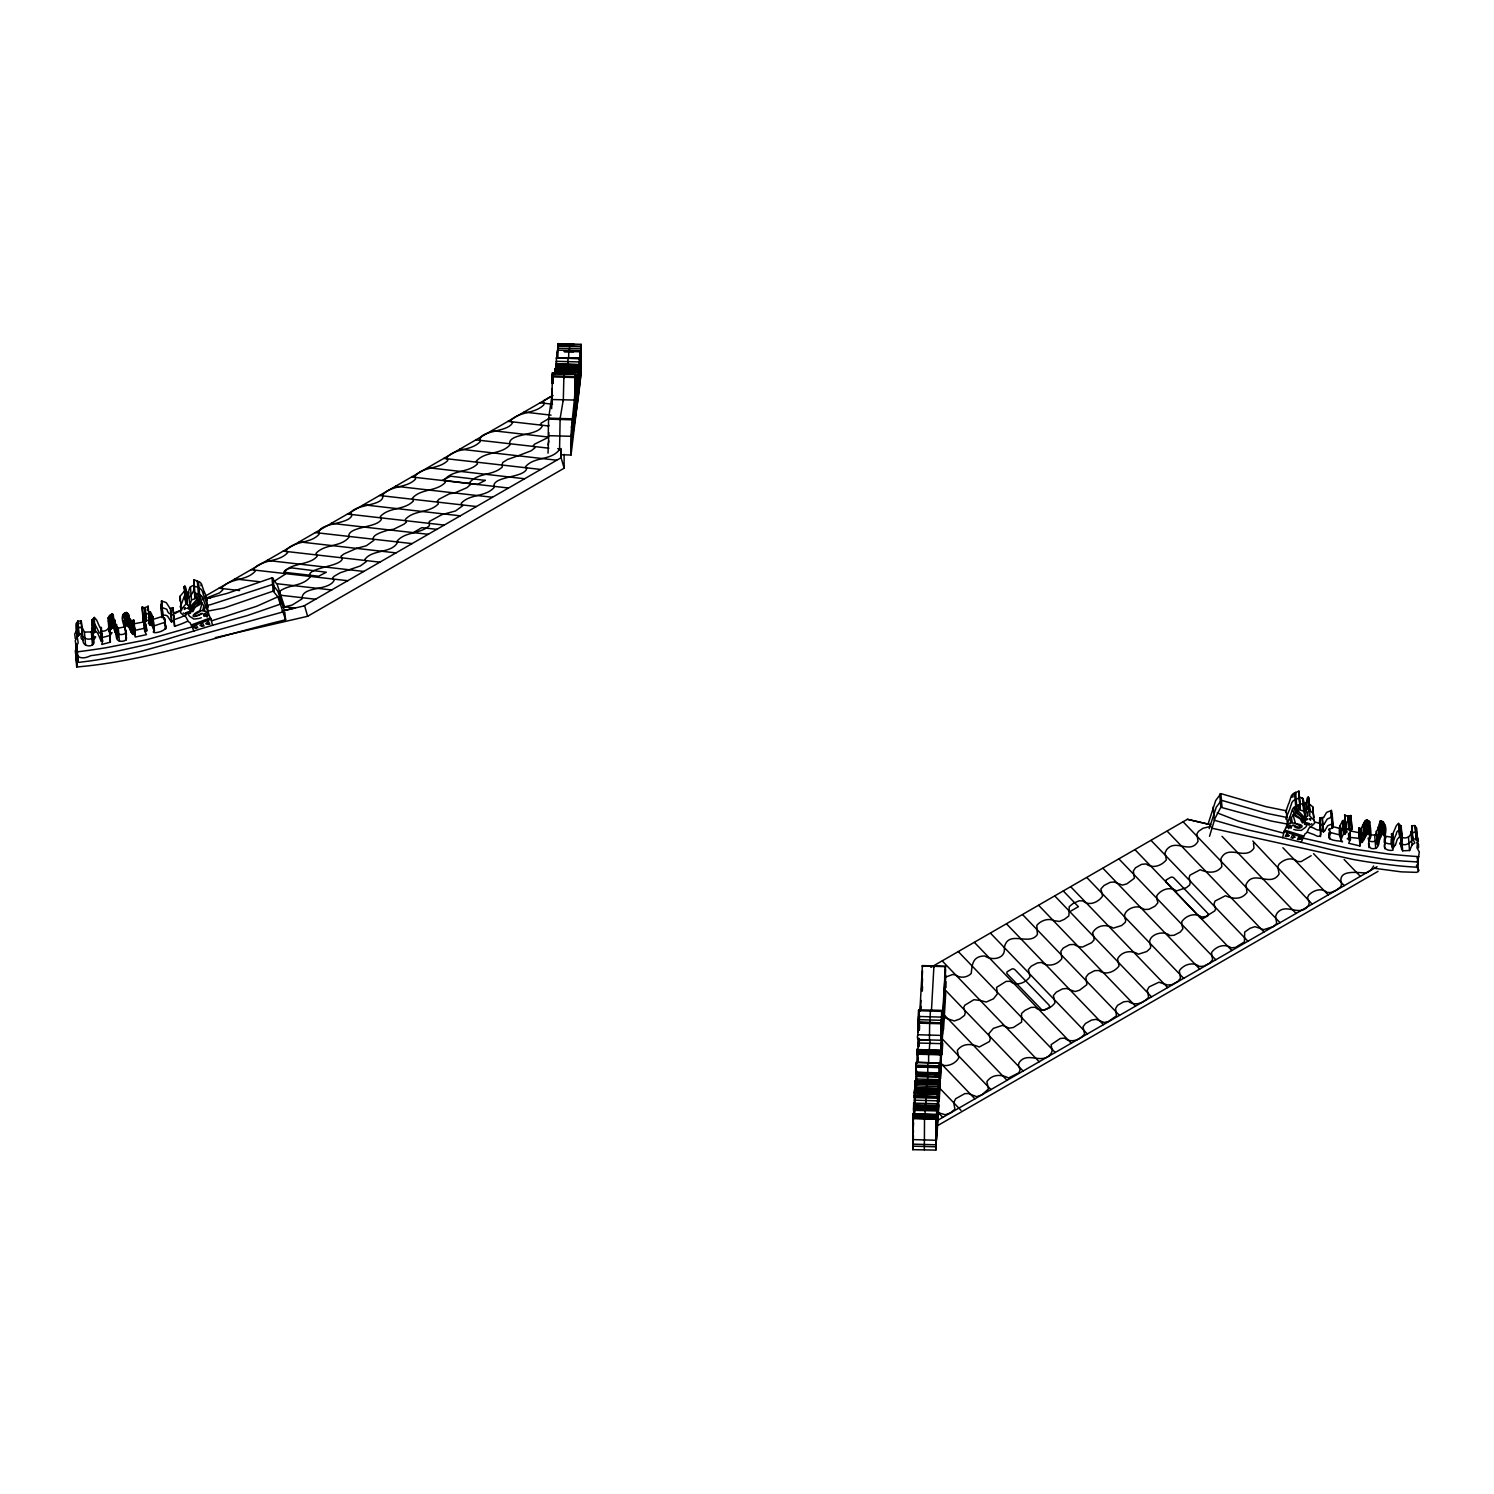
<?xml version="1.0" encoding="UTF-8"?>
<svg xmlns="http://www.w3.org/2000/svg" width="1494" height="1494" viewBox="0 0 1494 1494"><rect width="100%" height="100%" fill="white"/><g stroke="black" fill="none" stroke-linecap="round" stroke-linejoin="round"><path stroke-width="1.5" d="M551.828 398.394L551.828 404.463L552.425 372.772L575.451 373.425L575.694 390.886L576.161 385.135L575.918 374.191L552.892 373.556L552.687 383.118L552.425 372.772M558.177 347.224L558.158 350.324M563.294 400.971L563.948 373.668M561.819 454.755L571.025 455.016C569.195 427.508 576.273 400.878 575.451 373.425M575.358 377.627L575.526 381.941M937.616 1090.265L937.429 1098.239L914.403 1097.586L914.589 1089.612L937.616 1090.265L937.429 1107.017L937.018 1114.057L936.719 1103.767L913.674 1103.114L913.618 1110.341L936.663 1110.92L936.701 1109.706L936.607 1117.979L936.215 1123.861L936.066 1114.375L913.039 1113.721L912.759 1149.67L935.86 1150.1L936.29 1139.156A342.014 13.633 -88.4 0 0 936.906 1130.211L938.045 1113.217A398.693 15.911 -88.4 0 0 938.96 1098.8L940.79 1057.957M918.474 1029.198L918.399 1030.15L918.679 1020.775M918.717 1012.54L918.717 1011.699A60.134 2.39 -88.4 0 0 918.717 1009.925L919.165 1022.68L919.594 1016.032M918.941 1039.002L918.829 1041.113L918.941 1039.525M918.791 1012.204L918.866 1016.518A55.932 2.222 -88.4 0 1 918.866 1018.236L919.015 1021.317M918.642 1015.08L918.698 1009.832L941.799 1010.355L941.706 1032.317M937.429 1098.239L937.504 1097.044M938.904 1084.98L938.643 1089.238L938.643 1088.267A31.019 1.233 -88.4 0 0 938.643 1085.596C938.325 1088.416 938.531 1084.42 938.325 1081.208L915.243 1080.629C915.598 1083.804 915.224 1087.744 915.617 1084.943A31.019 1.233 -88.4 0 1 915.617 1087.613L915.617 1088.584L915.878 1084.345M941.313 1027.069L941.22 1030.785L942.079 1018.03M941.743 1013.193L941.743 1012.353A60.134 2.39 -88.4 0 0 941.743 1010.579L941.593 1022.699M941.967 1039.88C942.154 1032.952 941.556 1045.819 942.023 1039.432M941.463 1026.808L941.668 1010.728L941.818 1012.334A41.813 1.662 -88.4 0 1 941.911 1013.94M552.332 374.284L552.182 380.167M554.872 373.743L554.965 368.757L578.626 369.634L578.383 378.524A31.019 1.233 -88.4 0 0 578.383 381.213L577.823 385.583L577.991 369.41L576.908 391.689L577.039 374.919L576.945 385.825M575.358 374.938L575.638 385.676L575.993 381.885L575.788 382.912M578.626 369.634L578.813 364.517L555.787 363.994L578.869 364.76L578.813 378.841L579.485 357.794L556.403 357.925L579.504 358.112M580.4 360.11L580.475 363.49L581.11 344.33L558.102 343.695L557.785 357.888M581.166 371.969L581.129 344.348M913.581 1117.045L913.189 1123.208L913.039 1113.721M934.404 1109.631L913.656 1109.164L913.6 1115.122M938.195 1082.235L938.176 1088.696L915.131 1088.043L915.168 1081.581M918.455 1027.162L918.418 1030.132L918.679 1016.686M918.549 1022.064L918.642 1010.075M918.829 1029.291L919.146 1025.743L918.959 1029.87L919.034 1025.836L918.997 1027.499M919.034 1019.506L918.567 1030.262M918.773 1010.037L918.343 1020.813M918.847 1028.47L918.978 1025.706M927.755 1074.559L927.811 1063.317M941.911 1014.968L940.996 1037.826M918.455 1024.697L918.623 1021.728L918.25 1029.758L918.1 1022.288L941.145 1022.867L941.425 1029.235M941.257 1033.773L941.276 1034.819L941.015 1032.858M942.06 1020.495L941.537 1035.902L942.06 1026.173M555.805 364.013L555.749 369.709M556.216 370.026L556.403 357.962L579.448 358.429M563.78 376.152L563.78 376.002A60.134 2.39 -88.4 0 0 563.78 377.235L563.705 378.449M575.078 400.317L574.985 403.249L575.377 396.918A40.151 1.606 -88.4 0 0 575.433 396.489L575.47 394.789M939.987 1054.857L940.118 1053.774L940.137 1054.801L916.961 1054.204L917.167 1048.919L917.54 1055.324L917.858 1049.423A103.516 4.127 -88.4 0 0 918.1 1044.829L918.063 1039.6L941.089 1040.254L941.127 1045.483A103.516 4.127 -88.4 0 1 940.884 1050.077L939.502 1074.858L939.352 1063.037L916.308 1062.327L916.139 1076.315L939.184 1076.726L939.222 1075.045L916.214 1074.541M918.735 1020.832L918.717 1013.418A41.813 1.662 -88.4 0 0 918.903 1011.849M936.066 1114.375L935.86 1150.1M939.95 1054.222L916.98 1054.092M941.351 1030.374L941.388 1031.458L941.463 1029.067M941.818 1012.857L941.724 1015.677M551.958 396.097L551.94 392.623M552.145 379.065L552.182 383.472M555.843 364.2L555.6 369.728M574.835 400.299L574.592 416.247L571.268 436.304L548.223 435.669L548.615 418.152L552.033 395.163M574.854 399.047L574.798 403.959L574.985 395.051M574.985 396.732L574.966 393.277M575.171 379.719L575.041 393.183M575.227 394.379L575.134 388.683A55.932 2.222 -88.4 0 1 575.134 386.778L575.694 389.915M914.589 1089.78L913.973 1113.404L913.712 1103.244M918.437 1028.414L918.287 1028.208M918.773 1026.173L918.866 1020.663M918.941 1023.334L919.034 1019.842M941.313 1028.862L941.295 1029.87M941.818 1027.48L942.06 1020.159M941.967 1024.847L941.986 1021.298M1323.647 817.442L1326.429 812.68A5.715 4.669 -4.8 0 1 1328.465 811.653L1331.434 810.532L1331.341 817.498M1331.229 810.364L1331.957 826.014L1333.264 827.153L1329.399 829.543L1330.594 833.073A3.418 2.783 -4.8 0 1 1330.239 834.119C1325.682 841.738 1339.203 840.095 1342.508 841.869C1337.466 836.042 1338.251 822.316 1345.179 819.683M1369.27 824.221L1369.662 821.625L1366.319 820.206L1367.365 833.783L1361.837 842.523L1360.324 841.141L1359.204 827.844L1360.717 829.226L1361.837 842.523M575.489 388.533L575.302 381.829M575.601 387.207L575.676 386.535M914.477 1096.409L914.403 1097.586M918.735 1016.219L918.885 1014.333M918.773 1017.788L918.791 1016.387L918.418 1026.154M919.258 1024.212L919.183 1025.986L919.146 1022.083M941.762 1016.611L941.388 1025.201M941.743 1020.533L941.799 1013.996M142.808 608.73L142.098 607.124L144.713 631.327L146.468 634.633L135.226 637.06A31.019 25.286 -4.8 0 0 135.207 634.371C126.467 635.025 132.966 617.302 126.542 612.633C115.71 614.818 129.138 632.485 125.926 636.164C129.231 641.804 117.951 643.074 116.681 638.592C115.355 634.11 115.785 624.361 113.507 617.433C114.104 611.438 108.427 615.509 108.315 618.217M102.6 641.15L101.125 641.038L100.752 627.443L102.6 641.15L101.723 644.456L110.369 642.177L109.977 635.772L112.013 632.541L110.22 633.307L109.099 631.215L110.444 629.852L109.361 615.827M557.43 352.435C557.243 345.973 557.374 362.295 557.225 352.453M580.139 359.4L580.251 353.107M580.456 353.088L580.382 351.762L564.228 351.426M925.103 1115.439L925.197 1103.45L925.309 1104.757M548.018 453.168L548.877 432.588M551.79 403.137L551.94 399.122L551.865 403.343M555.843 364.835L571.978 365.283M914.384 1096.204L937.41 1096.857L914.403 1095.849M916.158 1065.801L916.326 1062.383L939.352 1063.037L939.184 1074.354L916.233 1073.458M929.847 1022.438L930.407 1010.878M918.026 1030.561L917.876 1034.744L940.903 1035.398L941.089 1040.254M942.042 1021.971L941.911 1018.889A55.932 2.222 -88.4 0 0 941.892 1017.171L941.369 1021.466M1340.697 839.628L1343.479 834.1L1346.692 832.233L1345.907 823.717M1346.692 832.233L1344.731 814.977L1347.961 816.49L1349.101 829.786L1352.051 829.17L1350.128 832.195L1349.736 836.827L1347.252 838.825L1350.427 839.591L1348.652 843.251L1359.97 845.977L1358.774 831.766A31.019 25.286 -4.8 0 1 1358.793 829.077L1359.204 827.844M559.559 450.273L560.119 418.488L563.313 399.738M575.937 387.618L575.788 388.72M575.507 410.775L575.694 400.112A57.295 2.278 -88.4 0 0 575.788 398.02L575.582 385.994M919.034 1019.113L919.053 1017.377M942.023 1028.152L942.06 1026.378L941.855 1029.945M937.466 1093.309L914.44 1092.656M551.641 408.628L551.921 401.494M916.569 1070.544L916.476 1074.205L916.55 1072.823M918.549 1045.314C918.791 1037.434 918.437 1050.17 918.605 1044.194M936.663 1110.994L936.701 1103.767M942.154 1035.529C942.322 1031.999 941.986 1039.581 942.247 1035.211M1209.524 836.304L1214.902 818.581L1220.822 807.283L1271.301 821.065L1287.342 824.072L1286.222 810.495L1288.444 804.108A9.188 7.489 -4.8 0 1 1288.855 803.511L1291.227 796.171A8.889 7.246 -4.8 0 1 1293.001 793.856L1298.921 791.11L1300.247 810.028L1303.627 811.186L1305.457 816.844L1307.455 816.191L1308.37 811.167L1309.902 810.831L1309.715 816.041L1313.88 820.075L1314.683 823.194L1310.798 826.836A4.034 3.287 -4.8 0 0 1308.595 829.002L1306.764 832.681A57.295 46.725 -4.8 0 1 1305.028 833.839L1301.143 842.373M1285.755 819.067L1289.023 810.756A9.188 7.489 -4.8 0 1 1289.415 810.159L1291.787 802.82A8.889 7.246 -4.8 0 1 1293.58 800.504L1299.481 797.759L1299.687 803.38L1303.067 804.538L1304.897 810.196L1307.157 809.132L1309.005 803.772L1312.74 806.779L1312.815 811.653M1287.342 824.072L1289.583 817.405A9.188 7.489 -4.8 0 1 1289.976 816.807L1292.347 809.468A8.889 7.246 -4.8 0 1 1294.14 807.152L1300.041 804.407M917.876 1034.744C914.16 1045.837 933.787 1033.867 929.604 1045.165A103.516 4.127 -88.4 0 1 929.38 1049.74M918.717 1018.46L918.343 1028.955M924.543 1115.346L924.543 1114.038L924.338 1149.782M941.874 1016.835L941.855 1011.102M942.303 1034.464L942.266 1032.279L942.116 1035.099M174.032 619.412C175.47 611.55 168.486 617.246 166.992 609.496A5.715 4.669 -4.8 0 0 164.956 608.6L162.062 607.516L161.912 611.924L161.427 600.98L164.396 601.951A5.715 4.669 -4.8 0 1 166.432 602.848L169.905 608.263L173.117 607.741L173.453 613.082L179.952 610.747A103.516 84.43 -4.8 0 0 181.782 610M566.469 369.709L566.207 373.556M916.121 1071.291L916.121 1065.969L939.184 1066.455M918.642 1015.92L918.549 1019.244M919.053 1028.059L919.296 1026.957M941.332 1029.758L941.537 1025.911M941.855 1018.385L941.874 1017.246M552.033 388.533L552.014 392.53M913.693 1109.164L913.637 1110.266M929.66 1022.848L929.436 1040.216M941.276 1030.599L941.145 1022.867L918.119 1022.213M941.332 1043.82C941.874 1057.901 941.706 1028.152 941.519 1050.002M130.818 631.962L129.25 617.097M557.131 357.626L557.299 355.908L557.337 357.757M568.635 357.944L568.803 350.474L568.915 351.762M575.788 390.83L575.246 401.326A43.737 1.737 -88.4 0 0 575.153 401.886L575.153 401.886M580.344 356.562L580.326 350.791L557.299 350.138M915.15 1089.761L915.206 1085.484L915.131 1088.043M918.194 1030.132L918.399 1025.183M926.691 1081.917L926.672 1091.274M941.332 1027.853L941.537 1022.475M917.111 1062.944L917.036 1053.494M568.037 357.757L567.832 365.096M574.723 413.614L575.134 407.731L575.059 411.298L575.153 409.729M575.321 409.991L575.47 405.808M916.121 1073.215L939.147 1073.869M925.981 1097.548L925.906 1104.439M941.332 1029.105L941.724 1022.494M576.665 386.442L576.142 395.947A103.516 4.127 -88.4 0 1 575.9 396.825L575.862 396.974M580.326 356.73L579.635 371.203L579.523 358.168M914.477 1091.666L937.504 1092.319M941.052 1031.196L941.313 1034.203M941.874 1029.105L942.004 1026.359L941.65 1030.206A50.759 2.017 -88.4 0 0 941.556 1033.082L941.593 1033.848A40.151 1.606 -88.4 0 0 941.65 1033.045M555.656 367.038L578.682 367.543M918.81 1025.892L918.791 1026.826M1330.818 812.941L1332.144 813.726L1333.264 827.153M913.562 1107.073L936.607 1107.353L913.581 1106.699M937.933 1100.443L937.709 1096.092M187.198 611.886L188.151 613.829L190.392 613.231A2.39 1.961 -4.8 0 0 190.802 612.316L189.831 610.691M554.704 374.098L554.946 368.925M926.019 1091.348L926.093 1089.929L925.925 1097.287M928.614 1063.093L928.633 1053.942M191.475 608.375C189.85 606.583 191.531 610.691 191.867 610.448M574.947 402.745L574.854 405.117L574.929 401.382M193.977 631.066L190.093 622.737A57.295 46.725 -4.8 0 1 188.375 621.691L186.526 618.105A4.034 3.287 -4.8 0 0 184.322 616.051L180.438 612.633L181.26 609.459L185.816 604.136L184.098 586.712L185.275 586.47L187.404 604.827L189.663 605.761L191.493 600.009L194.874 598.664L193.959 579.728L199.86 582.137A8.889 7.246 -4.8 0 1 201.653 584.359L204.024 591.568A9.188 7.489 -4.8 0 1 204.417 592.147C208.674 600.121 206.06 609.926 210.224 617.582A11.952 9.748 -4.8 0 1 210.747 618.46L212.54 625.276L165.703 639.581A474.364 386.853 -4.8 0 1 148.765 644.138L112.498 652.224A311.816 254.297 -4.8 0 1 90.723 655.679C77.725 662.122 72.142 653.009 77.987 643.41A3.361 2.745 -4.8 0 0 78.061 642.103C77.314 635.23 72.291 618.852 81.33 621.317L83.048 639.806C81.796 647.163 94.944 648.153 93.842 641.019A2.764 2.241 -4.8 0 1 94.178 639.395L95.672 636.874L94.458 637.396L92.796 634.278L92.03 620.122L94.327 617.433L96.624 620.01A6.499 5.304 -4.8 0 1 97.035 620.906L100.005 627.741M194.874 598.664L193.959 579.728M1298.193 804.892L1298.566 811.335L1304.972 817.909M575.451 407.825L575.377 409.393L575.451 405.826M919.034 1025.519L918.661 1029.459A50.759 2.017 -88.4 0 0 918.642 1030.038M926.747 1081.208L915.243 1080.629M579.336 365.432L555.88 364.517M941.332 1034.576L941.089 1037.172M124.693 629.516C124.245 625.239 129.623 619.562 125.235 612.577C123.442 623.726 126.038 624.025 129.661 628.339M569.438 351.669L569.625 344.218M914.552 1090.172L937.578 1090.788M918.063 1030.953L918.063 1032.447M1349.848 833.204L1350.427 839.591M916.102 1076.24L915.953 1083.038M922.526 970.708L921.555 990.092M927.606 1080.797L927.718 1074.709L920.827 1075.008M916.083 1076.408L939.166 1076.894L938.979 1083.673M919.949 1009.963L922.414 965.61L945.459 966.263L942.397 1029.964M1323.553 817.666C1312.61 815.257 1329.23 843.587 1314.048 834.623A103.516 84.43 -4.8 0 1 1309.323 832.905L1307.493 832.177M578.72 366.366L555.693 365.713M578.664 368.01L555.637 367.356M914.683 1095.438L914.851 1100.704L915.075 1097.362M918.437 1046.51L918.717 1038.106M187.628 621.205L185.798 622.046A103.516 84.43 -4.8 0 1 181.073 624.044L174.574 626.378L174.238 621.037L171.026 621.56L167.571 616.144A5.715 4.669 -4.8 0 0 165.535 615.248C157.318 614.165 167.44 619.693 164.527 623.428A3.418 2.783 -4.8 0 0 164.882 624.436C171.231 631.215 147.981 635.417 154.442 630.543C153.228 626.173 154.554 612.764 148.541 611.774M189.962 612.633L188.375 612.129L190.298 611.382M913.618 1105.411L936.645 1106.064M922.526 978.626L921.891 990.541M939.987 1050.319L916.961 1049.535M942.359 1028.768L942.322 1027.611M945.459 966.263L942.172 1022.736M945.627 969.699L941.481 1050.674M920.397 1010.878L920.995 1000.289M945.777 975.265L939.969 1082.328M919.37 1029.31L919.594 1025.276M917.82 1061.114L918.044 1057.304M918.1 1051.627L917.447 1062.757M918.623 1046.92L919.034 1039.936M922.302 991.101L922.545 986.694M931.472 1010.28L933.937 965.946L934.03 967.346M941.463 1046.398L940.38 1069.797M941.65 1044.96L941.575 1045.968L942.284 1028.451L942.434 1034.035M1369.662 821.625C1369.755 823.717 1373.285 841.888 1368.168 838.097C1369.979 843.643 1366.898 850.478 1376.011 848.293C1383.537 842.952 1374.648 827.078 1381.222 820.673C1390.933 826.873 1381.801 839.703 1385.255 843.027C1381.24 849.488 1390.13 851.319 1393.136 850.049C1388.71 839.609 1392.576 835.071 1395.844 826.817A6.499 5.304 -4.8 0 1 1396.255 825.883C1402.436 817.442 1396.255 837.088 1401.97 839.03C1403.239 843.027 1397.114 842.056 1400.961 845.081A2.764 2.241 -4.8 0 1 1401.279 846.687L1402.661 850.814L1409.664 850.478L1412.073 844.857L1410.952 831.56L1412.446 830.757M1379.672 839.927L1381.128 834.941L1379.97 820.916M920.79 1010.037L920.995 1006.34M919.053 1045.837L919.426 1039.656M941.874 1032.821L941.874 1032.671A43.737 1.737 -88.4 0 0 941.78 1034.539L941.444 1038.498L941.127 1037.097M945.721 993.043L943.536 1029.534M916.606 1077.062L915.803 1090.172M942.023 1054.671L942.733 1043.092M940.566 1078.668L941.332 1066.044M939.184 1085.13L937.541 1115.925A311.816 12.438 -88.4 0 1 936.477 1131.331L935.823 1140.258L912.778 1139.605L913.45 1130.678M940.305 1082.87L939.166 1101.022M575.059 396.19L575.489 393.333L575.153 398.244M938.83 1090.825L937.242 1114.785A692.432 27.62 -88.4 0 1 936.047 1131.668L935.767 1135.515M938.923 1104.925L936.626 1140.127M914.645 1113.161L914.926 1108.94M1384.751 848.76L1384.602 837.368M915.131 1100.518L914.197 1114.132M937.989 1099.677L938.251 1086.306L938.176 1088.696M912.741 1134.88L913.021 1131.033A692.432 27.62 -88.4 0 0 913.6 1122.816M575.694 384.219L575.918 374.191L552.873 373.649M575.638 387.898L575.563 390.7M937.392 1096.783L914.347 1095.942M1296.157 798.842L1296.138 798.991A60.134 49.041 -4.8 0 0 1296.101 800.037M575.657 386.871L575.115 384.78M101.48 627.853L100.864 630.636M556.515 361.193L556.496 362.911M551.79 399.533L574.835 400.056M919.146 1024.511L919.071 1023.185L918.941 1024.193M942.191 1025.164L942.116 1023.838M114.328 619.749L114.366 621.112M581.222 366.31L580.55 372.865A311.816 12.438 -88.4 0 1 579.485 382.613L577.711 396.489A474.364 18.918 -88.4 0 1 576.889 402.185L574.592 416.247M581.259 360.446L580.979 363.173A692.432 27.62 -88.4 0 1 579.803 374.322L575.563 405.677M581.147 372.323L580.736 376.227A342.014 13.633 -88.4 0 1 580.12 382.109L578.981 391.951A398.693 15.911 -88.4 0 1 578.066 399.197L571.138 445.679M1294.364 807.582L1295.746 815.238L1301.274 818.861A18.358 14.959 -4.8 0 1 1302.002 820.187L1302.413 821.252M580.363 351.837L580.326 350.903M928.521 1054.129L928.745 1049.46M1366.207 834.399L1365.217 820.804L1366.244 820.486M1295.279 822.746L1293.356 815.985A55.932 45.623 -4.8 0 1 1293.505 814.174L1293.524 814.025M76.437 623.11L76.941 628.806M941.575 1011.363L918.549 1010.71M918.25 1026.751L918.138 1022.512M1286.838 827.676L1289.173 823.455L1292.03 822.634A7.414 6.051 -4.8 0 1 1292.161 821.98L1291.395 817.741L1293.505 814.174M1417.601 863.364L1419.3 851.935L1417.134 848.181A3.361 2.745 -4.8 0 1 1417.059 846.874L1417.563 841.141L1415.752 838.844L1412.857 839.105L1414.855 842.933L1412.073 844.857M199.841 611.102L201.765 604.23A55.932 45.623 -4.8 0 0 201.615 602.418L201.597 602.269M1053.587 920.379C1047.78 918.026 1040.702 920.659 1036.817 925.346L1037.415 934.385C1029.422 946.71 1008.207 929.063 1004.304 947.569C1006.022 959.017 992.053 960.959 984.658 955.955C971.698 956.104 972.295 965.983 971.156 973.565C966.842 977.748 960.474 978.383 955.544 975.078A6.798 5.098 23.5 0 0 952.425 974.574L944.488 977.524M1417.806 856.94L1417.302 858.378M1365.217 820.804L1360.717 829.226M1303.254 821.663C1305.345 820.318 1300.266 823.642 1305.308 821.775M1331.938 818.002L1331.584 817.013L1329.044 818.301A5.715 4.669 -4.8 0 0 1327.008 819.328L1324.207 824.09M1418.46 847.92L1418.572 844.521L1417.059 842.635M571.025 455.016L581.166 372.006M577.692 372.137L554.666 371.894M1307.717 815.78C1303.832 807.171 1308.875 785.769 1308.763 806.274M1358.905 828.274L1359.914 842.373A31.019 25.286 -4.8 0 0 1359.895 845.062L1359.97 845.977M1303.31 820.897C1301.816 816.901 1307.325 820.561 1303.646 819.552M1417.563 843.438L1418.179 838.638L1416.891 836.453M548.802 440.954L548.111 445.025M1290.536 822.671L1290.555 822.522A7.75 6.331 -4.8 0 0 1290.555 821.158L1289.583 817.405M574.63 411.261L571.399 427.359M109.921 621.149C109.379 627.032 108.614 631.943 100.584 631.159M1373.677 865.96L1370.969 869.994A36.995 27.77 23.5 0 1 1365.871 872.982C1357.467 872.795 1336.831 868.892 1341.575 884.037L1340.828 886.67L1336.495 890.107L1330.781 892.553L1327.139 892.422C1321.406 887.567 1313.712 890.125 1308.744 895.055L1307.511 897.689L1309.267 902.32L1308.763 904.972C1300.135 918.511 1285.979 901.498 1276.903 913.394L1275.633 916.177L1276.698 923.479L1273.205 926.616L1263.737 929.66L1255.016 926.672L1250.123 928.26L1244.689 932.051L1244.427 941.911L1235.37 947.476L1231.299 947.85C1224.744 943.274 1215.985 946.281 1211.522 952.556L1212.586 959.802L1209.748 963.107L1203.604 966.226L1199.421 966.413C1192.903 961.501 1183.79 964.358 1179.326 970.726L1180.465 978.14L1177.963 981.39L1172.043 984.602L1167.766 985.05L1158.952 982.212L1149.166 986.862L1147.299 990.018L1148.625 997.189C1143.75 1003.128 1134.861 1006.396 1128.269 1001.316L1123.731 1001.783L1117.587 1005.313L1115.57 1008.543L1116.448 1015.827L1108.66 1021.392L1104.327 1022.494L1095.942 1019.356L1091.628 1020.047L1085.466 1023.483L1083.019 1026.808L1084.588 1033.979C1079.938 1040.16 1070.899 1043.354 1064.494 1038.143L1060.292 1038.479L1051.104 1044.642L1052.149 1050.992L1051.178 1053.27C1042.607 1065.801 1027.517 1050.506 1019.132 1062.626L1018.422 1065.017L1020.085 1069.816L1018.927 1072.785L1008.506 1077.996C1001.26 1074.149 992.203 1074.055 986.862 1081.637L988.43 1088.995L982.025 1094.747L976.777 1096.689L968.448 1093.533L964.788 1093.645L955.618 1098.781L953.732 1102.74L954.909 1109.146L950.595 1112.881L945.198 1114.748L938.232 1112.656M124.618 617.974L123.703 617.601M1417.395 864.578L1416.854 867.099L1418.945 870.236L1416.928 872.365L1401.316 871.861L1374.611 868.313M575.732 382.931L575.545 381.96M1417.152 838.022C1418.628 834.735 1413.492 829.394 1412.409 833.671M574.648 409.337L575.582 404.874M1294.308 793.93L1294.476 792.791L1296.325 813.035L1302.002 817.218L1302.936 819.776M128.54 614.538L130.93 630.543M574.742 407.358L575.62 403.156M1313.936 817.405L1313.301 813.427L1309.696 810.29M1328.838 830.16L1329.249 828.554M1399.112 824.595L1401.204 826.593L1400.233 828.516M1384.34 833.241C1387.16 831.28 1382.006 826.033 1380.568 828.292C1377.711 834.791 1379.56 843.793 1369.475 841.178M938.363 1081.843L915.187 1081.283L938.381 1081.992M189.663 605.761C190.224 600.513 184.939 587.161 193.753 585.368M561.725 371.408L577.842 371.875L554.816 370.96M1381.035 834.418L1382.342 833.969L1386.04 837.742M1208.403 823.007L1215.686 800.56L1220.859 793.631L1265.848 806.648L1286.203 810.775M579.429 358.616L556.384 358.074M1293.02 795.2L1293.02 797.03M165.068 622.251L153.602 626.023M165.498 629.217L164.396 617.918M205.07 613.306C203.072 616.312 210.28 618.255 206.396 615.696C204.118 612.745 211.121 617.433 207.087 613.492C201.989 603.352 182.137 623.166 201.204 614.127M1213.203 806.928L1214.323 820.225L1247.695 829.88L1282.599 837.648L1284.392 830.739A11.952 9.748 -4.8 0 1 1284.915 829.805L1287.697 823.25M1209.225 828.61L1216.247 807.208L1221.438 800.28L1266.408 813.296L1286.782 817.423M1367.365 833.783C1367.421 802.95 1362.677 832.55 1370.838 835.053M203.875 593.585L204.417 592.147M912.759 1149.67L913.264 1138.503A342.014 13.633 -88.4 0 0 913.45 1135.72M1412.67 839.628L1411.718 825.808L1414.613 825.547L1416.443 827.844L1415.938 833.577A3.361 2.745 -4.8 0 0 1415.901 834.455M123.218 614.239L123.348 616.07M192.707 610.019L193.118 608.917A18.358 14.959 -4.8 0 1 193.846 607.554L199.374 603.613L200.756 595.882M110.444 629.852L112.778 627.237L111.826 613.903M548.97 425.267L548.373 426.705M1324.767 830.739L1327.568 825.958A5.715 4.669 -4.8 0 1 1329.604 824.949L1332.573 823.829M184.677 590.84L180.12 596.181L180.064 601.055M92.03 620.122L93.506 643.877M76.866 630.113L74.7 633.998L75.298 638.741M1400.569 835.762C1403.725 831.672 1396.778 827.545 1396.255 834.156C1392.707 840.954 1393.547 846.967 1384.191 842.112M191.045 607.815L197.488 601.316L198.478 595.882A60.134 49.041 -4.8 0 0 198.422 594.07L197.301 580.774A60.134 49.041 -4.8 0 1 197.339 581.82M144.937 621.467C147.215 628.694 147.532 637.079 145.628 624.623M194.911 627.536L196.536 628.115L193.585 627.48L196.256 625.202L197.806 627.835M201.298 625.575L202.923 626.154L199.972 625.519L202.642 623.241L204.099 626.042M207.087 623.782L208.712 624.361L205.761 623.726L208.432 621.448L209.888 624.249M152.986 618.03L153.098 616.798M81.33 621.317L79.817 623.614M81.591 628.675C80.452 624.529 75.447 630.057 76.848 633.288M195.079 593.025L200.999 595.434A8.889 7.246 -4.8 0 1 202.773 597.656L205.164 604.846A9.188 7.489 -4.8 0 1 205.556 605.443L204.566 609.235A7.75 6.331 -4.8 0 0 204.566 610.598L204.603 610.747M1286.577 809.953L1285.531 812.064M1400.681 836.491C1404.192 839.721 1411.569 837.462 1410.952 831.56M148.373 614.333C150.184 612.857 138.774 613.455 144.264 616.63M192.184 608.562L193.622 605.406L198.347 602.568L199.953 597.488L198.497 581.988M204.958 613.586C202.979 621.485 205.612 609.552 199.244 614.688A19.291 15.724 -4.8 0 0 198.216 615.192L196.648 615.565A40.151 32.756 -4.8 0 1 195.583 615.789L194.78 614.576A50.759 41.402 -4.8 0 1 197.507 613.1L200.532 611.195M76.96 649.18L75.354 650.842L75.578 653.681M76.082 643.428C78.211 652.262 77.856 659.881 76.698 666.978C147.532 661.076 216.443 636.407 285.597 619.805L284.775 612.129M1319.762 817.946L1320.547 836.603M1320.827 831.355L1324.692 830.963M1347.961 816.49L1350.781 815.575L1349.848 817.591M124.824 625.444C122.097 622.643 124.674 617.788 127.662 619.805C130.669 622.288 130.632 628.507 134.647 627.723A31.019 25.286 -4.8 0 1 134.665 630.412L145.908 627.984L143.069 620.72L146.038 621.168L149.269 619.487L148.448 623.484L151.66 625.164L154.442 630.543M1332.144 813.856L1331.378 814.94M92.479 645.24L91.339 631.943L92.721 627.723A2.764 2.241 -4.8 0 1 93.039 626.098L93.674 625.426M114.16 621.392L115.99 624.903M1286.969 827.583C1290.088 825.024 1287.081 832.868 1290.069 825.248M1346.131 825.584C1343.648 827.284 1339.278 831.28 1341.276 834.511M81.591 626.359L84.467 632.093L91.339 631.943M575.302 395.014L575.339 394.958A50.759 2.017 -88.4 0 1 575.377 394.864L575.19 395.014M109.846 628.488L109.809 635.529L101.162 637.807L102.04 634.502L99.183 632.653L94.888 624.081L94.888 632.167L93.151 633.419M185.219 600.009L186.414 599.766M149.661 625.071L148.149 606.191L147.308 610.187M77.557 636.407C85.251 628.806 77.912 638.984 83.048 639.806M1392.52 847.303L1391.624 833.596M1379.242 841.178L1378.532 826.63M1306.764 825.51L1306.69 825.659A21.756 17.741 -4.8 0 1 1305.569 827.321L1301.274 830.403L1295.933 830.066A43.737 35.669 -4.8 0 0 1293.953 829.543L1293.785 829.506M1350.632 823.866L1351.342 822.223L1345.328 822.279M94.888 632.167L94.327 617.433M1377.356 844.689L1376.235 831.392L1378.196 828.927M190.149 606.807L196.554 599.878L196.947 593.417M146.038 621.168L144.899 607.89L148.149 606.191M124.973 619.973L124.805 622.867M1306.596 802.483L1304.337 803.548L1303.085 798.692L1299.126 796.732L1299.052 794.752M1369.176 832.886C1371.847 830.01 1369.344 825.211 1366.338 827.415C1363.35 830.066 1363.368 836.248 1359.353 835.725A31.019 25.286 -4.8 0 0 1359.335 838.414L1349.81 837.331M150.763 625.258L149.643 611.961M144.264 621.859L134.105 623.764A31.019 25.286 -4.8 0 0 134.087 621.074C130.37 616.891 133.526 633.307 133.283 634.633M1324.114 824.314C1316.475 822.858 1324.375 834.679 1313.487 827.975A103.516 84.43 -4.8 0 1 1310.07 826.761M1304.822 822.484L1306.764 823.119L1305.158 823.549M186.713 593.753L188.524 592.651L188.524 593.846M192.707 611.737L195.079 607.33L199.785 604.51A3.38 2.764 -4.8 0 0 200.271 603.893L200.401 603.651A13.577 11.074 -4.8 0 1 200.794 602.829L201.989 599.393A41.813 34.101 -4.8 0 0 202.176 598.067M152.724 625.5C154.554 622.886 151.043 618.086 148.261 617.564M1311.863 823.698C1305.27 827.844 1311.153 821.214 1308.669 824.277M191.96 609.197L189.962 609.365A3.474 2.82 -4.8 0 1 189.308 608.992L188.337 608.749A3.1 2.54 -4.8 0 1 187.497 608.17L189.645 605.948L189.663 607.143A4.463 3.642 -4.8 0 1 189.607 607.853L189.084 608.786M118.287 628.022L119.408 641.318M186.451 613.38C183.706 610.729 190.111 616.536 183.258 612.988M1345.664 828.442L1344.731 814.977M1305.943 819.945L1305.812 820.057A3.474 2.82 -4.8 0 1 1305.158 820.467L1303.16 820.393M1304.766 822.652L1304.318 823.455A2.39 1.961 -4.8 0 0 1304.729 824.333L1306.97 824.8L1307.941 822.821M145.422 624.94L144.134 624.417L145.534 627.611M1311.153 855.707L1301.069 861.646L1297.427 861.496C1291.712 856.66 1284.037 859.199 1279.051 864.092L1277.781 866.725L1279.107 873.99C1270.367 888.034 1253.41 868.742 1245.977 884.691L1247.023 892.497C1241.458 900.042 1232.755 899.014 1225.472 895.746L1215.07 901.031L1213.987 904.075L1215.668 908.782L1214.771 910.929L1205.826 916.513L1201.718 916.98C1195.107 912.498 1186.385 915.187 1181.847 921.555L1181.773 924.356M1376.254 833.745L1374.685 835.221L1375.713 848.424M77.595 655.007L75.634 658.929L77.632 660.927M1392.744 846.893L1395.377 845.305L1396.965 840.114A6.499 5.304 -4.8 0 1 1397.376 839.18L1399.673 836.491L1398.552 823.194M279.079 591.792C288.286 584.191 302.199 586.768 310.098 577.132C304.645 567.346 339.941 567.309 342.369 558.812L340.987 556.216L343.919 553.957L356.58 548.391M174.761 613.717L181.54 609.813M204.902 596.33L552.78 395.48M413.315 532.592L421.868 527.643L436.995 529.362M215.304 637.639L307.633 616.294L564.134 468.201L564.097 454.363M930.874 967.384L1187.375 819.291L1210.887 824.763M1069.835 911.639L1078.407 906.69L1063.261 890.947M1413.007 837.406C1412.334 843.363 1400.868 849.078 1400.718 840.039A2.764 2.241 -4.8 0 0 1400.718 839.086M936.962 1120.761L1377.02 866.707M938.195 1125.299L1378.028 871.357M112.778 627.237L114.03 627.424L115.636 633.139M549.68 418.077L541.314 423.007L540.436 424.464L542.341 425.809C538.157 436.771 506.578 432.569 509.884 445.044C500.807 454.83 485.12 451.095 476.269 461.198L477.501 463.924C468.22 473.056 453.13 469.471 444.465 479.779L445.343 482.413C436.192 491.899 421.028 488.333 412.381 498.212L413.371 500.994C404.239 510.518 389.168 506.821 380.316 516.532L381.418 519.314C376.656 528.409 346.347 526.075 348.868 537.448C340.352 547.42 324.964 543.629 315.981 553.359L317.363 555.955C310.453 565.554 288.585 562.939 284.775 572.351L318.614 576.217L326.346 572.239L292.021 567.944C288.715 568 280.573 571.436 285.111 574.294L273.607 581.652M285.597 619.805L277.865 596.816L256.744 606.265L211.756 620.776M552.761 395.742L551.006 396.582A36.995 11.859 -16.1 0 0 545.87 399.552C541.519 400.803 544.731 402.764 543.835 404.874C534.908 413.819 520.808 411.205 511.62 419.609L510.743 421.065L512.647 422.428C508.427 432.774 478.341 429.824 480.134 440.73L480.265 441.552C471.189 451.356 455.371 447.658 446.557 457.855L447.322 458.807M1364.844 837.107L1363.891 822.989M1416.368 865.717L1418.273 864.354L1417.152 861.067M186.227 614.968L185.237 615.397A103.516 84.43 -4.8 0 1 180.513 617.395L174.014 619.73M94.327 625.519L92.236 627.629L93.431 630.076M552.014 398.076L552.033 399.626M1365.74 835.071L1364.601 821.775M1366.898 834.063L1365.777 820.766M192.259 626.191L211.326 619.095M191.755 624.791L209.664 618.124M115.748 634.315L114.795 620.047M284.476 606.508L277.193 584.471L272.001 577.861L227.032 593.417L206.658 598.664M277.865 596.816L273.141 591.138L223.82 608.058L207.423 611.177M283.356 611.812L141.687 651.141A398.693 325.15 -4.8 0 1 122.919 655.268L99.687 659.489A342.014 278.911 -4.8 0 1 86.839 661.375L78.752 662.384M1367.645 820.075L1368.765 833.372M161.8 616.63L153.023 619.375M144.208 617.993L144.358 619.879M144.694 631.066L145.833 631.588M192.689 626.733L146.095 639.88L106.298 647.686A692.432 564.695 -4.8 0 1 82.002 651.253L76.325 651.963M201.335 617.769L201.167 617.806A43.737 35.669 -4.8 0 0 199.188 618.46L193.846 619.095L189.551 616.256A21.756 17.741 -4.8 0 1 188.431 614.65L188.356 614.52M548.018 437.518L534.497 444.204L533.339 445.716L534.927 447.845L531.266 450.74L518.119 455.782M212.54 625.276L247.425 615.547L280.797 604.006L279.677 590.709M302.068 597.693C303.263 585.928 328.307 591.194 334.133 580.382L332.583 577.879L334.245 576.198L340.202 572.781L360.297 565.983L366.385 561.557L364.741 559.596C372.361 548.858 392.343 553.844 397.834 541.799M303.805 606.004L561.109 457.724L561.09 449.601L557.766 448.592M282.086 611.009L304.608 605.817L307.633 616.294M283.823 610.616L294.71 608.095M1292.011 822.764L1298.491 824.184C1307.53 826.126 1297.203 831.056 1293.916 825.865M124.525 626.994L118.194 628.115L115.692 625.911M454.624 492.964L466.987 487.66L470.89 484.149L469.471 482.693C478.043 472.384 493.113 475.932 502.414 466.894L502.021 465.064M283.113 607.18L292.226 605.014L301.881 599.001A6.798 2.185 -16.1 0 0 302.161 597.843L302.161 597.843M388.963 529.884C384.761 531.173 369.728 535.001 373.892 540.342L366.403 545.721L356.636 548.41M518.063 455.782L507.53 459.48L502.712 462.486L501.965 465.045M454.568 492.964L449.395 493.804L438.881 499.313L437.406 501.106L438.321 503.908C429.189 513.376 414.137 509.678 405.341 519.408L406.387 522.209L403.884 524.226L393.594 529.287L389.038 529.903L331.351 523.33M206.452 598.03L219.618 592.838L222.699 589.981L222.102 587.403C231.196 577.655 246.678 581.185 255.399 571.007L253.607 569.606L254.092 568.467C263.43 558.831 278.575 562.528 287.632 552.687L286.157 550.128C295.121 540.268 310.435 543.984 319.174 534.198C316.28 522.732 347.019 524.917 351.594 516.084L351.669 514.515M180.064 606.844C182.791 602.997 186.227 585.05 187.329 598.758C190.242 597.357 194.687 590.634 194.519 586.376C196.648 586.675 198.758 587.422 200.42 588.785A8.889 7.246 -4.8 0 1 202.213 591.008L204.585 598.216A9.188 7.489 -4.8 0 1 204.995 598.795L207.218 605.313L210.635 604.678L272.562 584.49L277.753 591.12L284.028 609.365M142.49 607.05L144.899 607.89M1210.906 826.331L1202.987 828.274L1198.561 831.318L1196.899 833.857L1198.057 841.327C1190.008 855.016 1175.834 838.022 1166.59 849.75L1165.021 852.813L1166.347 859.872C1161.51 865.81 1152.602 868.985 1146.066 863.924L1141.565 864.354L1135.459 867.809L1133.348 871.002L1134.357 878.248L1126.906 883.832L1122.405 885.102L1114.132 882.02L1110.154 882.356L1104.122 885.419L1100.91 888.893L1102.535 896.139C1098.482 902.208 1089.163 906.428 1082.982 900.975L1079.154 900.77L1073.084 903.496L1069.237 906.634L1069.088 910.985M188.543 592.464L186.283 591.531L185.275 586.47M558.102 343.695L574.238 344.348M557.934 345.525L580.961 346.178M557.934 346.141L580.961 346.795M558.046 348.251L581.073 348.905M564.302 351.744L573.528 351.837M556.366 361.305L579.392 361.94M555.712 365.171L578.738 365.825M555.675 366.049L578.701 366.702M555.656 366.235L578.682 366.889M555.619 367.972L578.645 368.626M578.664 368.925L555.619 368.271L578.645 369.111M555.6 369.205L578.626 369.858M554.853 370.512L577.879 371.166M575.227 377.534L552.201 376.88L552.481 382.95M548.615 418.152L571.642 418.806M548.541 419.142L571.586 419.795M922.358 965.983L945.385 966.637M918.53 1016.462L941.575 1017.115M918.38 1019.655L941.407 1020.309M918.082 1022.643L941.108 1023.297M918.063 1023.11L941.089 1023.764M918.175 1042.999L941.22 1043.652M916.961 1049.666L939.987 1050.487M916.98 1051.645L940.025 1052.299M916.98 1051.869L940.025 1052.504M916.98 1052.075L940.006 1052.728M916.942 1053.83L939.969 1054.39M916.158 1065.203L939.184 1065.838M916.027 1066.286L939.054 1066.94M916.009 1066.585L939.035 1067.22M916.009 1066.977L939.035 1067.631M916.158 1072.244L939.184 1072.897M916.158 1072.487L939.184 1073.14M923.143 1074.933L927.737 1075.194M934.646 1075.269L939.259 1075.381L939.259 1074.093M934.646 1075.4L939.24 1075.045M916.177 1079.004L939.203 1079.658M929.081 1081.245L938.307 1081.507M929.156 1082.254L933.769 1082.366M915.131 1082.907L938.157 1083.561M915.131 1083.654L938.157 1084.308M915.094 1084.065L938.12 1084.719M915.112 1085.858L938.12 1086.474M915.15 1087.744L938.176 1088.398M914.459 1092.021L937.485 1092.674M914.44 1092.207L937.466 1092.861M914.403 1093.253L937.448 1093.907M914.403 1094L937.429 1094.654M914.384 1100.182L937.41 1100.835M913.656 1104.869L936.682 1105.523M913.544 1108.137L936.57 1108.791M913.544 1108.399L936.57 1109.052M913.562 1108.641L936.607 1109.295M913.656 1109.463L936.682 1110.117M913.039 1114.15L936.066 1114.785M912.871 1115.663L935.898 1116.317M912.853 1116.093L935.898 1116.746M912.853 1116.858L935.898 1117.512M912.853 1117.176L935.879 1117.811M912.815 1118.147L935.842 1118.801M912.797 1118.614L935.823 1119.267M912.834 1144.143L935.86 1144.796M912.759 1146.159L935.786 1146.813M1393.23 848.349L1392.277 837.256L1385.816 836.285M1417.843 861.963L1404.416 861.16A311.816 254.297 -4.8 0 1 1382.641 858.938L1346.355 852.906A474.364 386.853 -4.8 0 1 1329.436 849.302L1282.599 837.648M1416.368 867.192L1408.282 866.651A342.014 278.911 -4.8 0 1 1395.433 865.474L1372.202 862.561A398.693 325.15 -4.8 0 1 1353.452 859.498L1211.765 828.18M1418.814 856.641L1413.119 856.249A692.432 564.695 -4.8 0 1 1388.822 854.045L1349.045 848.499L1302.432 837.985M1370.764 834.735L1374.592 835.127M540.118 402.801L552.537 404.22M524.058 412.064L551.081 415.145M507.997 421.345L548.298 425.939M491.937 430.608L548.279 437.032M475.876 439.871L548.896 448.2M459.835 449.134L556.646 460.189M443.774 458.415L540.604 469.433M427.732 467.678L524.506 478.734M411.634 476.978L508.464 487.996M395.593 486.241L492.404 497.259M379.513 495.504L476.362 506.522M363.472 504.785L460.264 515.822M347.448 514.029L444.222 525.085M389.038 529.903L428.442 534.31M315.309 532.592L412.12 543.611M299.248 541.855L396.059 552.892M283.206 551.118L379.98 562.174M267.109 560.418L363.92 571.455M251.067 569.681L347.878 580.718M235.025 578.944L259.34 581.708M277.436 583.781L331.817 589.981M218.983 588.206L239.582 590.56M279.957 595.154L315.738 599.262M205.761 597.805L210.486 598.347M285.41 606.9L294.523 607.946M1358.849 832.681L1349.941 830.869M191.811 609.701L192.558 611.065L190.354 611.532M1345.851 828.274L1349.101 829.786M1187.375 819.291L1209.897 824.539M1341.463 828.834L1332.405 826.537M1340.398 835.09L1330.351 832.513M1283.383 833.092L1238.377 821.121L1217.255 812.885M129.044 627.293L127.774 613.268L128.783 626.453M1319.426 823.306L1314.944 821.999M1078.369 946.654L1082.552 947.047L1091.516 942.751L1094 940.062L1093.963 936.925M1283.794 831.392L1302.861 837.424M1285.456 830.328L1303.366 835.968M201.615 602.418L203.726 605.873L202.96 610.15A7.414 6.051 -4.8 0 1 203.109 610.803L203.109 610.915M945.422 1017.993L954.349 1020.981L959.82 1018.983L964.564 1015.36L965.311 1012.502L963.667 1007.722L964.732 1005.275L973.901 999.71L980.269 1000.438M552.182 380.447L552.238 383.08M1331.789 819.832L1332.517 828.236M1140.65 907.568C1133.815 904.617 1120.332 911.77 1125.785 920.099L1125.243 922.377L1121.62 925.552L1113.291 928.147C1106.419 923.666 1096.633 925.234 1092.6 932.854L1093.888 936.831L1151.575 996.871M1053.83 920.64L1059.451 921.443L1064.4 919.296L1068.845 915.971L1069.144 911.116M129.698 618.665L132.163 621.336M81.61 632.746C80.993 639.525 93.935 642.233 93.282 634.371A2.764 2.241 -4.8 0 1 93.282 633.419L92.161 619.991M1135.515 1006.134L1078.294 946.58L1073.831 944.451L1069.48 944.694L1063.261 948.055L1060.871 951.304L1061.879 958.625C1057.042 965.161 1048.134 967.272 1041.523 962.453L1037.415 962.92L1031.29 966.151L1028.395 969.531L1029.982 976.74C1025.668 982.865 1016.462 986.694 1010.149 981.297L1006.172 981.371L996.573 987.385L997.413 993.809L993.473 998.795L986.227 1002.044L980.325 1000.494M1140.706 907.624L1144.777 909.51L1148.979 909.267L1155.067 906.13L1157.869 902.843L1156.823 898.398M95.448 630.729L97.745 633.307A6.499 5.304 -4.8 0 1 98.156 634.203L101.125 641.038M941.537 1064.101L944.003 1065.483C949.642 1066.193 956.067 1062.832 958.774 1057.845L957.318 1050.413C962.958 1042.793 971.828 1043.671 979.205 1047.033L989.476 1041.523L990.335 1038.629L988.692 1033.848L993.361 1028.395L1002.399 1025.388L1009.253 1028.152L1013.418 1027.48L1021.616 1022.157L1021.653 1017.526M351.65 514.496L350.604 513.264C354.881 503.646 385.415 506.485 382.707 494.887C391.223 484.952 406.424 488.519 415.556 479.088L414.772 476.437C423.344 466.091 438.452 469.676 447.733 460.6L447.322 458.826M526.486 467.827L525.477 466.8C534.086 456.398 550.595 460.806 559.148 450.03L558.793 449.339M117.167 633.381C119.501 635.734 128.559 634.67 125.365 629.516M180.625 607.703L181.577 608.432M1305.831 804.407L1304.355 804.444M1329.343 838.489L1328.969 834.063M974.48 942.471L1071.273 1043.223M1340.716 827.863L1339.558 826.331M1302.413 822.989L1300.041 818.712L1295.335 816.154A3.38 2.764 -4.8 0 1 1294.85 815.575L1294.738 815.332A13.577 11.074 -4.8 0 0 1294.327 814.529L1293.15 811.167A41.813 34.101 -4.8 0 1 1292.945 809.841M208.245 606.919L207.218 605.313M1294.588 822.877L1297.632 824.613A50.759 41.402 -4.8 0 1 1300.359 825.939L1299.537 827.19A40.151 32.756 -4.8 0 1 1298.473 827.041L1297.035 826.798A19.291 15.724 -4.8 0 0 1295.896 826.294C1289.546 821.327 1292.086 833.652 1290.237 825.36M1344.096 859.461L1360.324 876.343M1313.543 853.634L1344.283 885.606M1282.898 847.733L1328.203 894.887M1252.775 840.991L1312.143 904.15M1222.017 836.341L1296.101 913.432M1183.248 821.943L1280.041 922.694M1167.206 831.206L1263.999 931.957M1151.127 840.487L1247.938 941.22M1135.085 849.769L1231.84 950.52M1119.025 859.031L1215.817 959.783M1102.964 868.294L1199.738 969.064M1086.885 877.594L1183.696 978.327M1070.824 886.857L1167.654 987.571M1054.708 895.877L1093.888 936.831M1038.722 905.383L1078.294 946.58M1022.662 914.664L1119.454 1015.397M1006.582 923.946L1103.412 1024.66M990.522 933.208L1087.333 1033.96M958.42 951.753L1055.231 1052.486M942.341 961.034L1039.189 1061.748M945.627 990.391L1023.11 1071.03M943.517 1014.202L1007.031 1080.311M942.733 1039.394L990.97 1089.593M940.641 1063.168L974.928 1098.856M960.997 1110.341L939.409 1087.875A474.364 18.918 -88.4 0 0 940.137 1074.055M937.578 1111.966L942.789 1117.4M93.338 624.1L92.479 622.288M207.349 599.934L206.303 597.88M1344.264 834.025L1343.237 820.841M526.542 467.846L526.355 469.564C521.742 478.248 490.966 476.194 494.103 487.511C485.401 497.297 470.143 493.562 461.16 503.329L462.598 505.85L455.521 510.967L441.832 514.683L429.338 521.462L429.394 525.645C420.15 534.31 405.528 531.285 397.087 541.071L397.591 541.762M1399.673 836.491L1400.233 837.891M111.994 614.071L113.283 627.573M1412.428 827.788L1411.55 826.331M1297.427 839.535L1298.884 836.659L1301.535 838.769L1298.585 839.572L1300.228 838.9M1291.021 837.929L1292.478 835.053L1295.149 837.163L1292.198 837.966L1293.823 837.294M1285.232 836.472L1286.689 833.577L1289.359 835.706L1286.409 836.509L1288.052 835.837M1344.525 815.145L1345.328 817.069M1392.277 837.256L1391.4 834.007M1408.468 837.032L1409.533 850.59M205.556 605.443L207.797 611.961M109.66 626.658C107.792 624.455 110.313 621.187 112.872 620.962C114.59 623.39 117.914 637.751 115.878 628.115M1304.131 819.067L1297.651 812.829L1296.661 807.451A60.134 49.041 -4.8 0 1 1296.699 805.639L1295.597 792.193A60.134 49.041 -4.8 0 0 1295.522 794.154M1253.503 843.12L1253.97 848.125C1245.286 861.216 1228.087 843.531 1220.953 858.733L1221.868 866.613C1216.135 874.177 1207.544 872.701 1200.186 869.751L1189.878 875.223L1189 878.192L1190.382 881.311M552.35 382.819L552.276 381.194M1181.829 924.413L1182.912 928.782L1180.26 932.032L1174.172 935.244L1169.895 935.561C1162.836 929.1 1144.983 935.767 1150.791 946.076L1150.305 948.335L1146.682 951.566L1138.391 954.199C1131.5 949.829 1121.789 951.136 1117.605 958.812L1119.025 966.039C1114.449 971.978 1105.411 975.619 1098.93 970.502L1094.616 970.67L1088.36 973.995L1085.895 977.281L1086.885 984.621L1079.546 990.223L1075.008 991.568L1066.548 988.486L1062.439 988.935L1056.295 992.165L1053.401 995.564L1054.969 1002.81C1050.637 1008.973 1041.411 1012.708 1035.099 1007.311L1031.084 1007.404L1024.94 1010.411L1021.541 1013.474L1021.597 1017.489M161.109 604.809L162.062 615.883M164.471 618.086L165.162 620.44M918.306 1043.167L918.418 1045.445M77.128 634.147L77.501 635.454A3.361 2.745 -4.8 0 1 77.427 636.761L75.26 640.646L76.96 651.982M564.134 468.201L561.109 457.724L561.072 448.499M1156.767 898.342L1156.823 895.616C1161.249 889.434 1170.007 886.222 1176.544 890.91L1186.423 887.66L1189.654 885.008L1190.457 881.404M76.922 647.892L76.157 643.951M199.132 588.935L198.963 587.796M184.808 589.682L184.098 586.712M1416.443 827.844L1417.563 841.141M1416.219 827.508L1417.339 840.805M1415.21 826.07L1416.443 840.375M1414.986 825.771L1416.312 840.132M1417.432 857.108L1418.422 871.674M1411.718 825.808L1412.857 839.105M1401.204 826.593L1402.324 839.889M1400.849 825.752L1402.25 840.188M1400.718 825.622L1402.661 850.814M1400.438 825.622L1401.633 840.842M1399.766 824.744L1400.886 838.041M1400.681 838.433L1401.615 849.507M1392.875 833.82L1393.995 847.117M1392.109 833.559L1393.248 846.855M1384.564 824.763L1385.125 831.411M1383.519 822.428L1385.143 842.336M1382.772 821.831L1384.042 835.463M1382.622 821.737L1383.743 835.015M1382.174 821.644L1383.295 834.941M1381.054 820.654L1382.342 833.969M1380.717 821.046L1381.838 834.324M1380.568 821.084L1381.689 834.38M1379.634 823.96L1380.755 837.256M1378.084 826.966L1379.205 840.263M1377.898 838.9L1378.271 843.326M1377.375 835.071L1378.122 843.942M1376.366 831.672L1377.487 844.969M1368.952 820.897L1370.091 834.922M1369.363 835.09L1369.737 839.535M1368.429 833.615L1367.309 820.318L1368.28 833.633M1368.541 843.214L1368.915 847.64M1365.049 821.532L1366.076 834.941M1364.339 822.223L1365.479 836.024M1363.686 824.669L1364.75 838.115M1363.35 824.072L1364.47 837.368M1363.07 825.005L1364.302 839.721M1361.426 828.853L1362.565 842.149M1359.671 828.068L1360.81 841.365M1350.931 815.873L1352.051 829.17M1350.781 815.575L1351.902 828.871M1350.389 815.519L1351.51 828.815M1348.727 816.21L1349.848 829.506M1348.26 816.49L1349.381 829.786M1349.866 835.109L1350.24 839.535M1347.663 816.079L1348.783 829.357M1348.746 833.54L1349.306 840.188M1348.466 833.465L1349.138 840.207M1344.339 820.598L1345.459 833.895M1343.61 820.972L1344.749 834.268M1343.031 820.598L1344.152 833.895M1342.751 820.523L1343.872 833.801M1342.34 820.804L1343.479 834.1M1340.361 825.696L1341.5 838.993M1340.006 825.752L1341.126 839.049M1339.763 825.865L1341.014 840.394M1331.434 810.532L1332.891 827.62M1329.081 832.289L1329.641 838.937M1322.507 818.619L1323.647 831.915M1322.078 818.731L1323.198 832.027M1319.874 817.834L1321.013 831.131M1312.74 806.779L1313.88 820.075M1308.781 797.535L1309.902 810.831M1308.445 797.124L1309.696 810.476M1308.184 797.086L1309.304 810.383M1307.586 797.348L1308.725 810.644M1304.337 803.548L1305.457 816.844M1302.507 797.889L1303.627 811.186M1299.126 796.732L1300.247 810.028M1220.859 793.631L1221.999 806.928M1219.702 793.986L1220.822 807.283M273.178 578.141L274.298 591.419M272.001 577.861L273.141 591.138M190.373 586.712L191.493 600.009M186.283 591.531L187.404 604.827M184.696 586.227L185.816 599.524M184.434 586.283L185.424 599.654M180.12 596.181L181.26 609.459M172.987 607.628L174.574 626.378M170.802 608.656L171.922 621.952M170.353 608.581L171.493 621.877M165.404 624.324L165.778 628.769M163.051 616.798L161.632 600.812L162.566 614.277M160.736 604.211L161.856 617.638M152.874 616.686L154.106 631.327M152.5 616.649L153.639 629.945M150.52 611.868L151.66 625.164M150.128 611.606L151.249 624.903M149.848 611.7L150.969 624.996M149.251 612.11L150.39 625.407M145.217 607.442L146.337 620.738M144.619 607.909L145.74 621.187M144.152 607.628L145.273 620.925M143.76 617.694L144.881 630.991M142.098 607.124L143.069 620.72M133.956 620.271L135.095 633.568M133.676 619.861L134.964 635.772M133.19 620.122L134.329 633.419M131.435 621L132.574 634.296M128.97 615.285L130.37 630.393M128.26 614.109L129.586 628.19M127.102 613.156L128.223 626.453M126.448 612.465L127.756 626.21M126.243 612.465L127.364 625.762M125.571 612.801L126.859 626.117M123.927 613.474L125.029 627.499M125.272 629.086L126.206 640.16M116.644 624.38L117.634 637.957M114.945 620.309L116.065 633.605M114.347 623.428L115.113 632.298M112.909 614.127L114.366 630.431M112.311 614.314L113.432 627.611M110.705 614.968L111.826 628.264M110.257 615.08L111.228 628.488M109.958 615.547L111.079 628.825M109.099 620.01L110.22 633.307M108.857 622.475L109.977 635.772M108.502 620.44L110.369 642.177M107.96 617.732L109.099 631.215M101.256 627.443L102.376 640.739M100.752 627.443L101.891 640.739M100.77 633.363L101.162 637.807M93.767 618.871L94.141 623.297M93.114 619.058L94.234 632.354M92.441 619.973L93.562 633.269M84.411 631.85L85.588 645.389M81.143 620.794L82.282 634.091M77.875 620.944L79.014 634.24M77.669 621.261L78.678 635.566M76.661 622.755L77.781 636.052M77.707 655.661L78.286 662.309M75.615 650.207L76.754 663.485M75.764 655.903L76.698 666.978M922.414 965.61L922.526 967.029M567.403 365.339L567.122 369.765M552.892 373.537L553.135 383.51M1298.921 791.11L1298.996 793.09M574.947 392.175L575.059 394.864M551.921 391.521L552.033 393.912M942.284 1024.865L942.303 1026.864M919.333 1027.872L919.352 1030.038M945.889 981.67L945.982 987.553M918.791 1011.681L918.773 1010.467M575.115 384.369L575.115 383.958A41.813 1.662 -88.4 0 1 575.097 382.763M552.276 380.727L552.257 377.665A60.134 2.39 -88.4 0 1 552.257 375.834L575.283 376.544A60.134 2.39 -88.4 0 0 575.283 378.318L575.283 380.746M558.102 343.881L558.177 346.104M552.089 383.323A41.813 1.662 -88.4 0 1 552.07 382.109M201.055 584.77A41.813 34.101 -4.8 0 1 200.924 585.667M1291.88 797.049A41.813 34.101 -4.8 0 1 1291.824 796.545M916.569 1082.44A474.364 18.918 -88.4 0 1 916.289 1087.259M485.27 480.377L477.426 484.448L442.579 480.228L450.628 476.231L485.27 480.377M552.873 382.24L552.948 381.231L552.873 382.24M567.365 364.685L567.365 364.685M578.888 368.757L578.869 370.288L578.832 368.831M925.159 1109.799L925.159 1109.799M1305.495 817.741L1305.476 818.226A4.463 3.642 -4.8 0 0 1305.513 818.936L1306.783 819.758A3.1 2.54 -4.8 0 0 1307.624 819.123L1305.495 817.741M913.973 1110.061L913.973 1110.061M936.999 1110.714L936.999 1110.714M1309.323 818.973L1310.518 820.225L1310.78 818.787A3.903 3.175 -4.8 0 0 1310.257 818.637L1309.323 818.973M185.835 608.319L184.341 609.421L184.341 608.021A3.903 3.175 -4.8 0 1 184.864 607.834L185.835 608.319M1048.844 1007.572L1044.698 1009.963A2.465 1.849 23.5 0 1 1041.486 1009.477L1007.348 974.069A2.465 1.849 23.5 0 1 1007.591 971.492L1011.699 969.102A2.465 1.849 23.5 0 1 1015.024 969.811L1048.863 1004.902A2.465 1.849 23.5 0 1 1048.844 1007.572M1166.665 879.649L1166.478 879.742A2.465 1.849 23.5 0 0 1166.403 882.412L1200.093 917.577A2.465 1.849 23.5 0 0 1203.38 918.343L1207.544 915.953A2.465 1.849 23.5 0 0 1207.862 913.413L1173.854 877.93A2.465 1.849 23.5 0 0 1170.605 877.37L1166.665 879.649"/></g></svg>
